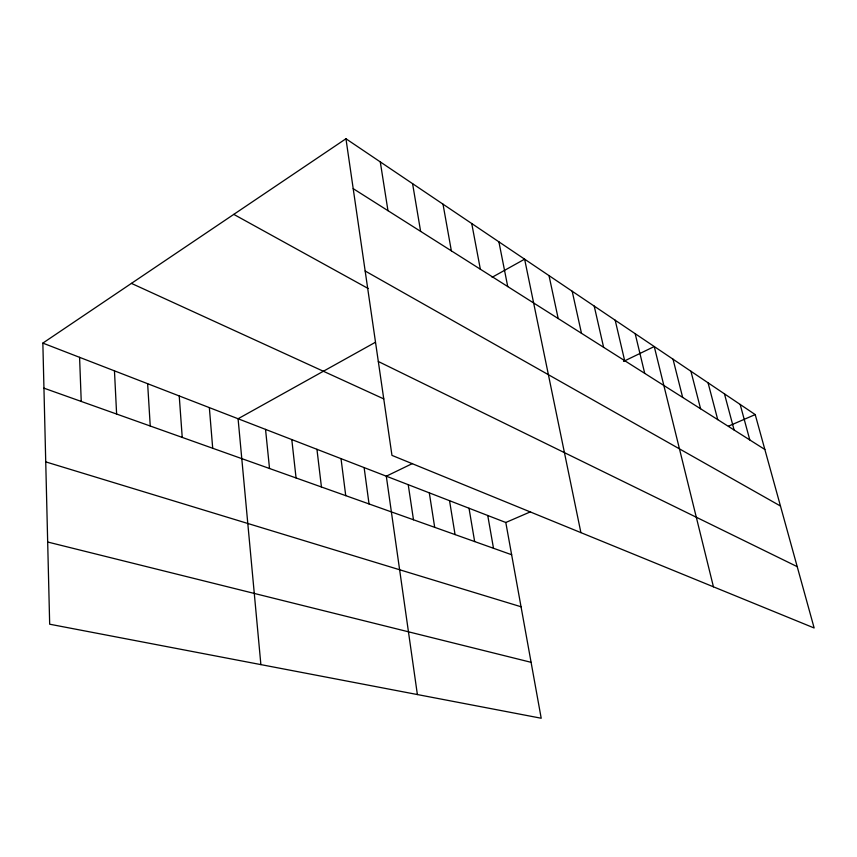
<?xml version="1.0" encoding="UTF-8"?>
<svg xmlns="http://www.w3.org/2000/svg" width="857" height="857" viewBox="0 0 857 857"><rect width="100%" height="100%" fill="white"/><g stroke="black" fill="none" stroke-linecap="round" stroke-linejoin="round"><path stroke-width="1.29" d="M42.85 343.1L505.801 522.491L541.206 718.241L49.674 624.207L42.85 343.1L345.949 138.759L755.21 414.584L814.15 627.988L391.96 455.378L345.949 138.759M375.355 342.307L238.085 418.752L260.882 664.614M492.122 277.282L524.623 259.178L580.896 532.615M412.517 463.508L386.303 476.181L417.38 694.556M623.532 361.408L654.255 346.549L713.442 586.809M505.801 522.491L530.537 511.79M728.471 426.154L755.21 414.584M47.681 542.02L531.094 662.322M45.732 461.88L521.045 606.767M43.943 388.157L511.64 554.736M131.432 283.388L383.807 398.923M378.323 361.493L797.214 566.659M233.779 214.379L368.146 288.498M365.168 271.005L780.47 506.026M353.202 188.647L764.851 449.486M740.159 404.44L749.811 439.962M724.454 393.856L734.117 430.021M708.064 382.811L717.727 419.63M690.935 371.263L700.587 408.768M673.024 359.19L682.654 397.402M635.176 333.684L644.721 373.373M615.187 320.218L624.667 360.668M594.212 306.078L603.617 347.321M572.187 291.23L581.485 333.298M549.016 275.622L558.186 318.536M498.903 241.835L507.73 286.57M471.736 223.527L480.349 269.216M443.005 204.17L451.36 250.844M487.751 515.496L493.493 548.266M469.015 508.233L474.649 541.56M412.581 183.655L420.616 231.369M449.539 500.692L455.067 534.586M380.283 161.887L387.964 210.672M429.303 492.85L434.692 527.323M408.232 484.687L413.481 519.77M364.129 467.59L369.035 503.937M341.022 458.645L345.735 495.646M316.94 449.314L321.439 486.99M291.798 439.566L296.061 477.949M265.541 429.389L269.526 468.5M209.344 407.621L212.707 448.265M179.231 395.945L182.23 437.402M147.64 383.711L150.243 426.015M114.463 370.856L116.616 414.038M79.583 357.337L81.233 401.43"/></g></svg>
